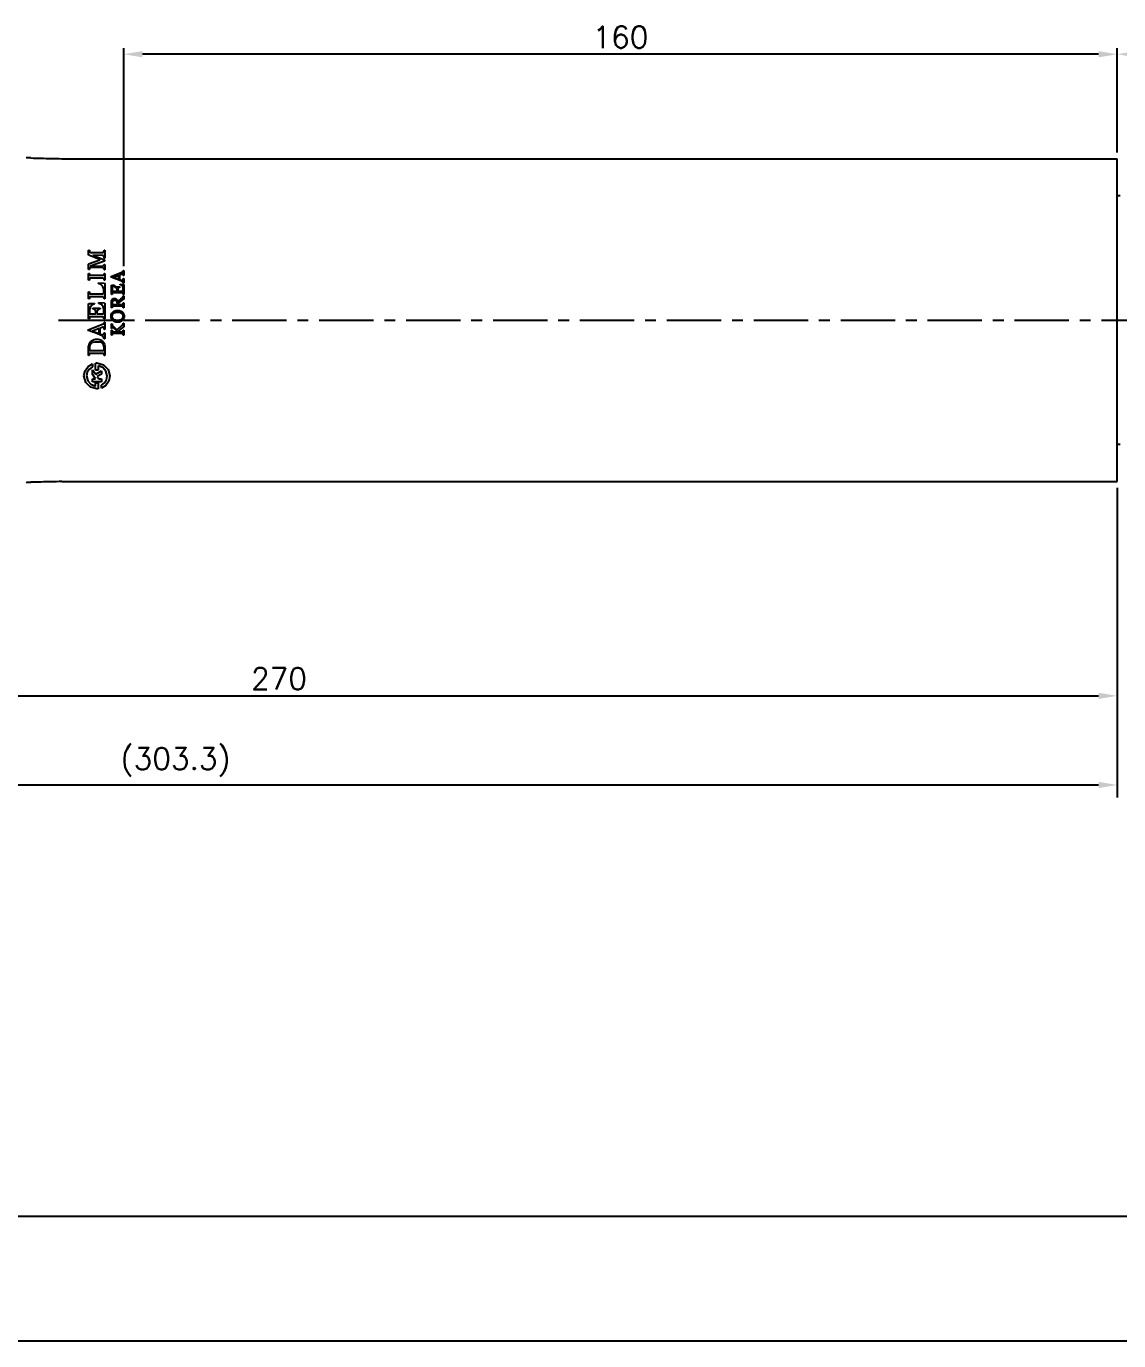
# Model space of a CAD drawing. Extents: x 16268 to 17109, y -53926 to -53326.
# Drawn here: x 16708.5 to 16884.4, y -53925.6 to -53714 of the extents above; entities that cross this region are included whole.
import ezdxf

# ---------------------------------------------------------------- set-up
doc = ezdxf.new("R2010")
doc.units = 0
doc.header["$LTSCALE"] = 7
doc.header["$MEASUREMENT"] = 0
doc.linetypes.add('CENTER', pattern=[2, 1.25, -0.25, 0.25, -0.25])
doc.layers.get('0').update_dxf_attribs({"color": 2, "linetype": 'CONTINUOUS'})
for name, color, linetype in [('CL', 1, 'CENTER'), ('D', 2, 'CONTINUOUS'), ('DWG', 7, 'CONTINUOUS'), ('TXT', 4, 'CONTINUOUS')]:
    doc.layers.add(name, color=color, linetype=linetype)
doc.styles.add('GHS', font='ROMANS', dxfattribs={"bigfont": 'GHS'})

# ---------------------------------------------------------------- blocks, each defined once
blk = doc.blocks.new('BORDER')
blk.add_line((0, 0), (1, 0))

msp = doc.modelspace()

# ---------------------------------------------------------------- linework, layer by layer
at = {"layer": 'CL'}
msp.add_line((16713.65, -53761.28), (16941.68, -53761.28), dxfattribs=at)
at = {"layer": 'D'}
for p, q in [((16724.18, -53752.57), (16724.18, -53717.46)), ((16884.18, -53734.28), (16884.18, -53717.46)), ((16884.18, -53734.28), (16884.18, -53717.46)), ((16881.18, -53718.46), (16727.18, -53718.46)), ((16884.18, -53788.28), (16884.18, -53822.78)), ((16884.18, -53788.28), (16884.18, -53838.13)), ((16617.18, -53821.78), (16881.18, -53821.78)), ((16583.87, -53836.13), (16881.18, -53836.13))]:
    msp.add_line(p, q, dxfattribs=at)
at = {"layer": 'D', "color": 2}
for p, q in [((16718.51, -53750.01), (16718.64, -53750.01)), ((16718.51, -53750.72), (16718.51, -53750.01)), ((16718.53, -53750.79), (16718.51, -53750.72)), ((16718.58, -53750.85), (16718.53, -53750.79)), ((16718.64, -53750.89), (16718.58, -53750.85)), ((16718.64, -53750.01), (16718.64, -53750.15)), ((16718.64, -53750.15), (16718.67, -53750.26)), ((16719.2, -53751.08), (16718.64, -53750.89)), ((16718.64, -53752.16), (16720.31, -53751.57)), ((16718.67, -53750.26), (16718.76, -53750.34)), ((16718.76, -53750.34), (16718.87, -53750.37)), ((16718.87, -53750.37), (16720.76, -53750.37)), ((16719.17, -53750.84), (16721.09, -53751.58)), ((16719.19, -53750.84), (16719.17, -53750.84)), ((16720.76, -53750.85), (16719.19, -53750.84)), ((16719.75, -53751.29), (16719.2, -53751.08)), ((16720.3, -53751.5), (16719.75, -53751.29)), ((16720.31, -53751.57), (16720.3, -53751.5)), ((16720.76, -53750.37), (16720.89, -53750.34)), ((16720.91, -53750.89), (16720.76, -53750.85)), ((16720.89, -53750.34), (16720.97, -53750.26)), ((16720.98, -53750.99), (16720.91, -53750.89)), ((16720.97, -53750.26), (16721, -53750.14)), ((16721, -53751.12), (16720.98, -53750.99)), ((16721, -53750.01), (16721.13, -53750.01)), ((16721, -53750.14), (16721, -53750.01)), ((16721, -53751.29), (16721, -53751.12)), ((16721.13, -53751.29), (16721, -53751.29)), ((16721.09, -53751.58), (16721.09, -53751.78)), ((16721.13, -53750.01), (16721.13, -53751.29)), ((16718.51, -53752.35), (16718.52, -53752.27)), ((16718.51, -53753.15), (16718.51, -53752.35)), ((16718.64, -53753.15), (16718.51, -53753.15)), ((16718.52, -53752.27), (16718.57, -53752.21)), ((16718.57, -53752.21), (16718.64, -53752.16)), ((16718.66, -53752.93), (16718.64, -53753.05)), ((16718.64, -53753.05), (16718.64, -53753.15)), ((16718.73, -53752.84), (16718.66, -53752.93)), ((16718.87, -53752.79), (16718.73, -53752.84)), ((16721.09, -53751.78), (16718.78, -53752.6)), ((16718.78, -53752.6), (16718.79, -53752.6)), ((16718.79, -53752.6), (16720.38, -53752.6)), ((16720.67, -53752.8), (16718.87, -53752.79)), ((16720.38, -53752.6), (16720.69, -53752.6)), ((16720.84, -53752.84), (16720.67, -53752.8)), ((16720.69, -53752.6), (16720.85, -53752.56)), ((16720.95, -53752.97), (16720.84, -53752.84)), ((16720.85, -53752.56), (16720.96, -53752.45)), ((16721, -53753.16), (16720.95, -53752.97)), ((16720.96, -53752.45), (16721, -53752.3)), ((16721, -53752.3), (16721.13, -53752.3)), ((16721.13, -53753.16), (16721, -53753.16)), ((16721.13, -53752.3), (16721.13, -53753.16)), ((16722.16, -53754.24), (16723.88, -53753.58)), ((16723.88, -53753.58), (16723.91, -53753.56)), ((16723.91, -53753.56), (16723.94, -53753.55)), ((16723.94, -53753.55), (16723.97, -53753.53)), ((16723.97, -53753.53), (16723.99, -53753.51)), ((16723.99, -53753.51), (16724.01, -53753.48)), ((16724.01, -53753.48), (16724.03, -53753.45)), ((16724.03, -53753.45), (16724.04, -53753.43)), ((16724.04, -53753.43), (16724.05, -53753.4)), ((16724.05, -53753.4), (16724.06, -53753.37)), ((16724.06, -53753.37), (16724.07, -53753.34)), ((16724.07, -53753.34), (16724.08, -53753.31)), ((16724.08, -53753.28), (16724.18, -53753.28)), ((16724.08, -53753.31), (16724.08, -53753.28)), ((16724.18, -53753.28), (16724.18, -53754.11)), ((16718.51, -53754.83), (16718.51, -53753.79)), ((16718.51, -53753.79), (16718.64, -53753.79)), ((16718.64, -53754.83), (16718.51, -53754.83)), ((16718.64, -53753.79), (16718.64, -53753.92)), ((16718.64, -53753.92), (16718.66, -53753.99)), ((16718.66, -53754.6), (16718.64, -53754.7)), ((16718.64, -53754.7), (16718.64, -53754.83)), ((16718.66, -53753.99), (16718.71, -53754.04)), ((16718.72, -53754.56), (16718.66, -53754.6)), ((16718.71, -53754.04), (16718.78, -53754.06)), ((16718.8, -53754.54), (16718.72, -53754.56)), ((16718.78, -53754.06), (16720.83, -53754.06)), ((16720.79, -53754.54), (16718.8, -53754.54)), ((16720.09, -53755.37), (16720.09, -53755.26)), ((16720.09, -53755.26), (16721.04, -53755.31)), ((16720.5, -53755.52), (16720.09, -53755.37)), ((16720.83, -53755.86), (16720.5, -53755.52)), ((16720.87, -53754.55), (16720.79, -53754.54)), ((16720.83, -53754.06), (16720.92, -53754.05)), ((16720.96, -53754.59), (16720.87, -53754.55)), ((16720.92, -53754.05), (16720.98, -53754)), ((16721, -53754.69), (16720.96, -53754.59)), ((16720.98, -53754), (16721, -53753.91)), ((16721, -53753.79), (16721.13, -53753.79)), ((16721, -53753.91), (16721, -53753.79)), ((16721, -53754.83), (16721, -53754.69)), ((16721.13, -53754.83), (16721, -53754.83)), ((16721.04, -53755.31), (16721.1, -53755.32)), ((16721.1, -53755.32), (16721.13, -53755.36)), ((16721.13, -53753.79), (16721.13, -53754.83)), ((16721.13, -53755.36), (16721.13, -53755.41)), ((16721.13, -53755.41), (16721.13, -53757.85)), ((16722.16, -53754.35), (16722.16, -53754.24)), ((16722.41, -53754.45), (16722.16, -53754.35)), ((16722.19, -53755.63), (16722.67, -53755.63)), ((16722.19, -53757.17), (16722.19, -53755.63)), ((16722.69, -53754.56), (16722.41, -53754.45)), ((16722.52, -53755.8), (16722.44, -53755.86)), ((16722.6, -53755.76), (16722.52, -53755.8)), ((16723.37, -53754.09), (16722.59, -53754.39)), ((16722.59, -53754.39), (16723.37, -53754.68)), ((16722.67, -53755.74), (16722.6, -53755.76)), ((16722.67, -53755.63), (16722.67, -53755.74)), ((16722.99, -53754.68), (16722.69, -53754.56)), ((16723.29, -53754.79), (16722.99, -53754.68)), ((16723.57, -53754.9), (16723.29, -53754.79)), ((16723.37, -53754.68), (16723.37, -53754.09)), ((16723.94, -53753.87), (16723.49, -53754.04)), ((16723.49, -53754.04), (16723.49, -53754.73)), ((16723.49, -53754.73), (16723.55, -53754.76)), ((16723.55, -53754.76), (16723.61, -53754.78)), ((16723.83, -53755.01), (16723.57, -53754.9)), ((16723.59, -53755.58), (16723.59, -53755.48)), ((16723.59, -53755.48), (16724.18, -53755.52)), ((16723.64, -53755.6), (16723.59, -53755.58)), ((16723.61, -53754.78), (16723.66, -53754.8)), ((16723.71, -53755.63), (16723.64, -53755.6)), ((16723.66, -53754.8), (16723.71, -53754.81)), ((16723.71, -53754.81), (16723.75, -53754.83)), ((16723.79, -53755.67), (16723.71, -53755.63)), ((16723.75, -53754.83), (16723.8, -53754.84)), ((16723.88, -53755.72), (16723.79, -53755.67)), ((16723.8, -53754.84), (16723.83, -53754.85)), ((16723.83, -53754.85), (16723.87, -53754.86)), ((16723.88, -53755.03), (16723.83, -53755.01)), ((16723.87, -53754.86), (16723.89, -53754.87)), ((16723.92, -53755.05), (16723.88, -53755.03)), ((16723.94, -53755.77), (16723.88, -53755.72)), ((16723.89, -53754.87), (16723.92, -53754.87)), ((16723.92, -53754.87), (16723.94, -53754.87)), ((16723.95, -53755.07), (16723.92, -53755.05)), ((16723.95, -53753.87), (16723.94, -53753.87)), ((16723.94, -53754.87), (16723.96, -53754.87)), ((16724, -53755.81), (16723.94, -53755.77)), ((16723.96, -53753.86), (16723.95, -53753.87)), ((16723.98, -53755.09), (16723.95, -53755.07)), ((16723.97, -53753.86), (16723.96, -53753.86)), ((16723.96, -53754.87), (16723.99, -53754.86)), ((16723.98, -53753.86), (16723.97, -53753.86)), ((16723.99, -53753.86), (16723.98, -53753.86)), ((16724, -53755.12), (16723.98, -53755.09)), ((16724, -53753.86), (16723.99, -53753.86)), ((16723.99, -53754.86), (16724.02, -53754.83)), ((16724.02, -53753.87), (16724, -53753.86)), ((16724.03, -53755.15), (16724, -53755.12)), ((16724.01, -53755.83), (16724, -53755.81)), ((16724.04, -53753.89), (16724.02, -53753.87)), ((16724.02, -53754.83), (16724.04, -53754.79)), ((16724.04, -53755.18), (16724.03, -53755.15)), ((16724.05, -53753.93), (16724.04, -53753.89)), ((16724.04, -53754.79), (16724.06, -53754.72)), ((16724.05, -53755.21), (16724.04, -53755.18)), ((16724.06, -53753.98), (16724.05, -53753.93)), ((16724.06, -53755.24), (16724.05, -53755.21)), ((16724.07, -53754.04), (16724.06, -53753.98)), ((16724.06, -53754.72), (16724.07, -53754.66)), ((16724.07, -53755.28), (16724.06, -53755.24)), ((16724.08, -53754.11), (16724.07, -53754.04)), ((16724.07, -53754.66), (16724.08, -53754.59)), ((16724.08, -53755.31), (16724.07, -53755.28)), ((16724.18, -53754.11), (16724.08, -53754.11)), ((16724.08, -53754.59), (16724.18, -53754.59)), ((16724.08, -53755.33), (16724.08, -53755.31)), ((16724.18, -53755.33), (16724.08, -53755.33)), ((16724.18, -53754.59), (16724.18, -53755.33)), ((16724.18, -53755.52), (16724.18, -53757.17)), ((16718.51, -53756.74), (16718.64, -53756.74)), ((16718.51, -53757.85), (16718.51, -53756.74)), ((16718.64, -53757.85), (16718.51, -53757.85)), ((16718.64, -53756.74), (16718.64, -53756.87)), ((16718.64, -53756.87), (16718.68, -53756.98)), ((16718.66, -53757.63), (16718.64, -53757.72)), ((16718.64, -53757.72), (16718.64, -53757.85)), ((16718.74, -53757.55), (16718.66, -53757.63)), ((16718.68, -53756.98), (16718.76, -53757.04)), ((16718.87, -53757.53), (16718.74, -53757.55)), ((16718.76, -53757.04), (16718.85, -53757.06)), ((16718.85, -53757.06), (16720.74, -53757.06)), ((16720.79, -53757.52), (16718.87, -53757.53)), ((16720.74, -53757.06), (16720.85, -53757.05)), ((16720.89, -53757.55), (16720.79, -53757.52)), ((16720.99, -53756.27), (16720.83, -53755.86)), ((16720.85, -53757.05), (16720.94, -53757.01)), ((16720.97, -53757.61), (16720.89, -53757.55)), ((16720.94, -53757.01), (16720.98, -53756.87)), ((16721, -53757.7), (16720.97, -53757.61)), ((16720.98, -53756.87), (16720.99, -53756.27)), ((16721, -53757.85), (16721, -53757.7)), ((16721.13, -53757.85), (16721, -53757.85)), ((16722.29, -53757.17), (16722.19, -53757.17)), ((16722.3, -53757.11), (16722.29, -53757.14)), ((16722.29, -53757.14), (16722.29, -53757.17)), ((16722.31, -53756.07), (16722.3, -53756.1)), ((16722.3, -53756.1), (16722.3, -53756.14)), ((16722.3, -53756.14), (16722.3, -53756.18)), ((16722.3, -53756.18), (16722.3, -53756.23)), ((16722.3, -53756.23), (16722.3, -53756.28)), ((16722.3, -53756.28), (16722.3, -53756.59)), ((16722.3, -53756.59), (16723.09, -53756.59)), ((16722.31, -53757.03), (16722.3, -53757.07)), ((16722.3, -53757.07), (16722.3, -53757.11)), ((16722.3, -53757.95), (16722.34, -53757.9)), ((16722.33, -53755.98), (16722.31, -53756.04)), ((16722.31, -53756.04), (16722.31, -53756.07)), ((16722.33, -53757), (16722.31, -53757.03)), ((16722.37, -53755.92), (16722.33, -53755.98)), ((16722.34, -53756.97), (16722.33, -53757)), ((16722.35, -53756.94), (16722.34, -53756.97)), ((16722.34, -53757.9), (16722.39, -53757.85)), ((16722.37, -53756.92), (16722.35, -53756.94)), ((16722.44, -53755.86), (16722.37, -53755.92)), ((16722.4, -53756.9), (16722.37, -53756.92)), ((16722.39, -53757.85), (16722.44, -53757.81)), ((16722.42, -53756.9), (16722.4, -53756.9)), ((16722.45, -53756.89), (16722.42, -53756.9)), ((16722.44, -53757.81), (16722.51, -53757.79)), ((16722.48, -53756.89), (16722.45, -53756.89)), ((16723.91, -53756.89), (16722.48, -53756.89)), ((16722.51, -53757.79), (16722.58, -53757.77)), ((16722.58, -53757.77), (16722.66, -53757.76)), ((16722.66, -53757.76), (16722.74, -53757.77)), ((16722.74, -53757.77), (16722.8, -53757.78)), ((16722.76, -53755.93), (16723.54, -53755.93)), ((16722.76, -53756.04), (16722.76, -53755.93)), ((16722.81, -53756.05), (16722.76, -53756.04)), ((16722.8, -53757.78), (16722.87, -53757.8)), ((16722.85, -53756.05), (16722.81, -53756.05)), ((16722.89, -53756.07), (16722.85, -53756.05)), ((16722.87, -53757.8), (16722.92, -53757.83)), ((16722.94, -53756.08), (16722.89, -53756.07)), ((16722.92, -53757.83), (16722.97, -53757.86)), ((16722.97, -53756.1), (16722.94, -53756.08)), ((16723, -53756.12), (16722.97, -53756.1)), ((16722.97, -53757.86), (16723.02, -53757.9)), ((16723.03, -53756.15), (16723, -53756.12)), ((16723.02, -53757.9), (16723.06, -53757.95)), ((16723.05, -53756.18), (16723.03, -53756.15)), ((16723.07, -53756.21), (16723.05, -53756.18)), ((16723.08, -53756.25), (16723.07, -53756.21)), ((16723.09, -53756.3), (16723.08, -53756.25)), ((16723.09, -53756.37), (16723.09, -53756.3)), ((16723.09, -53756.59), (16723.09, -53756.37)), ((16723.21, -53756.31), (16723.2, -53756.37)), ((16723.2, -53756.37), (16723.2, -53756.59)), ((16723.2, -53756.59), (16723.8, -53756.59)), ((16723.22, -53756.22), (16723.21, -53756.26)), ((16723.21, -53756.26), (16723.21, -53756.31)), ((16723.24, -53756.18), (16723.22, -53756.22)), ((16723.26, -53756.15), (16723.24, -53756.18)), ((16723.29, -53756.12), (16723.26, -53756.15)), ((16723.32, -53756.1), (16723.29, -53756.12)), ((16723.36, -53756.09), (16723.32, -53756.1)), ((16723.4, -53756.07), (16723.36, -53756.09)), ((16723.45, -53756.05), (16723.4, -53756.07)), ((16723.5, -53756.04), (16723.45, -53756.05)), ((16723.54, -53756.04), (16723.5, -53756.04)), ((16723.53, -53758), (16723.62, -53757.93)), ((16723.54, -53755.93), (16723.54, -53756.04)), ((16723.62, -53757.93), (16723.73, -53757.85)), ((16723.73, -53757.85), (16723.85, -53757.76)), ((16723.8, -53756.59), (16723.86, -53756.59)), ((16723.85, -53757.76), (16723.9, -53757.72)), ((16723.86, -53756.59), (16723.9, -53756.58)), ((16723.9, -53756.58), (16723.94, -53756.58)), ((16723.9, -53757.72), (16723.94, -53757.69)), ((16723.94, -53756.89), (16723.91, -53756.89)), ((16723.94, -53756.58), (16723.97, -53756.57)), ((16723.97, -53756.9), (16723.94, -53756.89)), ((16723.94, -53757.69), (16723.97, -53757.65)), ((16723.97, -53756.57), (16724, -53756.55)), ((16723.99, -53756.91), (16723.97, -53756.9)), ((16723.97, -53757.65), (16724, -53757.62)), ((16724.01, -53756.92), (16723.99, -53756.91)), ((16724, -53756.55), (16724.02, -53756.53)), ((16724, -53757.62), (16724.02, -53757.59)), ((16724.18, -53757.91), (16724, -53758.02)), ((16724.03, -53755.86), (16724.01, -53755.83)), ((16724.03, -53756.94), (16724.01, -53756.92)), ((16724.02, -53756.53), (16724.04, -53756.5)), ((16724.02, -53757.59), (16724.04, -53757.55)), ((16724.04, -53755.89), (16724.03, -53755.86)), ((16724.05, -53756.97), (16724.03, -53756.94)), ((16724.05, -53755.93), (16724.04, -53755.89)), ((16724.04, -53756.5), (16724.05, -53756.47)), ((16724.04, -53757.55), (16724.05, -53757.53)), ((16724.05, -53755.96), (16724.05, -53755.93)), ((16724.06, -53756), (16724.05, -53755.96)), ((16724.05, -53756.47), (16724.06, -53756.43)), ((16724.05, -53756.99), (16724.05, -53756.97)), ((16724.06, -53757.02), (16724.05, -53756.99)), ((16724.05, -53757.53), (16724.06, -53757.5)), ((16724.06, -53756.04), (16724.06, -53756)), ((16724.06, -53756.08), (16724.06, -53756.04)), ((16724.06, -53756.13), (16724.06, -53756.08)), ((16724.06, -53756.17), (16724.06, -53756.13)), ((16724.06, -53756.22), (16724.06, -53756.17)), ((16724.06, -53756.25), (16724.06, -53756.22)), ((16724.06, -53756.32), (16724.06, -53756.25)), ((16724.06, -53756.38), (16724.06, -53756.32)), ((16724.06, -53756.43), (16724.06, -53756.38)), ((16724.07, -53757.06), (16724.06, -53757.02)), ((16724.06, -53757.5), (16724.07, -53757.46)), ((16724.07, -53757.1), (16724.07, -53757.06)), ((16724.08, -53757.14), (16724.07, -53757.1)), ((16724.07, -53757.43), (16724.08, -53757.4)), ((16724.07, -53757.46), (16724.07, -53757.43)), ((16724.08, -53757.17), (16724.08, -53757.14)), ((16724.18, -53757.17), (16724.08, -53757.17)), ((16724.08, -53757.37), (16724.18, -53757.37)), ((16724.08, -53757.4), (16724.08, -53757.37)), ((16724.18, -53757.37), (16724.18, -53757.91)), ((16718.51, -53758.71), (16718.52, -53758.66)), ((16718.51, -53761.09), (16718.51, -53758.71)), ((16718.52, -53758.66), (16718.54, -53758.63)), ((16718.54, -53758.63), (16718.57, -53758.62)), ((16718.57, -53758.62), (16719.44, -53758.58)), ((16718.75, -53759.23), (16718.65, -53759.67)), ((16718.65, -53759.67), (16718.65, -53760.1)), ((16719.02, -53758.88), (16718.75, -53759.23)), ((16719.44, -53758.68), (16719.02, -53758.88)), ((16719.21, -53759.35), (16720.39, -53759.35)), ((16719.21, -53759.46), (16719.21, -53759.35)), ((16719.48, -53759.56), (16719.21, -53759.46)), ((16719.44, -53758.58), (16719.44, -53758.68)), ((16719.64, -53759.77), (16719.48, -53759.56)), ((16719.7, -53760.02), (16719.64, -53759.77)), ((16719.7, -53760.16), (16719.7, -53760.02)), ((16719.92, -53759.75), (16719.85, -53760.02)), ((16719.85, -53760.02), (16719.85, -53760.16)), ((16720.11, -53759.55), (16719.92, -53759.75)), ((16720.39, -53759.47), (16720.11, -53759.55)), ((16720.14, -53758.59), (16720.14, -53758.46)), ((16720.14, -53758.46), (16721.03, -53758.5)), ((16720.58, -53758.77), (16720.14, -53758.59)), ((16720.39, -53759.35), (16720.39, -53759.47)), ((16720.87, -53759.13), (16720.58, -53758.77)), ((16720.98, -53759.47), (16720.87, -53759.13)), ((16720.96, -53760.14), (16720.98, -53760.05)), ((16720.98, -53759.65), (16720.98, -53759.47)), ((16720.99, -53759.9), (16720.98, -53759.65)), ((16720.98, -53760.05), (16720.99, -53759.9)), ((16721.03, -53758.5), (16721.08, -53758.52)), ((16721.08, -53758.52), (16721.12, -53758.55)), ((16721.12, -53758.55), (16721.13, -53758.59)), ((16721.13, -53758.59), (16721.13, -53759.42)), ((16721.13, -53759.42), (16721.13, -53760.26)), ((16722.19, -53758.31), (16722.2, -53758.23)), ((16722.19, -53758.39), (16722.19, -53758.31)), ((16722.19, -53759.31), (16722.19, -53758.39)), ((16722.29, -53759.31), (16722.19, -53759.31)), ((16722.2, -53758.23), (16722.21, -53758.15)), ((16722.21, -53758.15), (16722.23, -53758.08)), ((16722.23, -53758.08), (16722.26, -53758.02)), ((16722.26, -53758.02), (16722.3, -53757.95)), ((16722.29, -53759.25), (16722.29, -53759.28)), ((16722.29, -53759.28), (16722.29, -53759.31)), ((16722.31, -53758.39), (16722.3, -53758.51)), ((16722.3, -53758.51), (16722.3, -53758.74)), ((16722.3, -53758.74), (16723.16, -53758.74)), ((16722.31, -53759.18), (16722.3, -53759.22)), ((16722.3, -53759.22), (16722.29, -53759.25)), ((16722.35, -53758.29), (16722.31, -53758.39)), ((16722.32, -53759.15), (16722.31, -53759.18)), ((16722.34, -53759.09), (16722.32, -53759.12)), ((16722.32, -53759.12), (16722.32, -53759.15)), ((16722.36, -53759.07), (16722.34, -53759.09)), ((16722.34, -53760.07), (16722.42, -53759.98)), ((16722.41, -53758.21), (16722.35, -53758.29)), ((16722.38, -53759.06), (16722.36, -53759.07)), ((16722.41, -53759.05), (16722.38, -53759.06)), ((16722.49, -53758.16), (16722.41, -53758.21)), ((16722.44, -53759.05), (16722.41, -53759.05)), ((16722.42, -53759.98), (16722.52, -53759.9)), ((16722.47, -53759.04), (16722.44, -53759.05)), ((16723.91, -53759.04), (16722.47, -53759.04)), ((16722.58, -53758.12), (16722.49, -53758.16)), ((16722.52, -53759.9), (16722.63, -53759.83)), ((16722.69, -53758.11), (16722.58, -53758.12)), ((16722.63, -53759.83), (16722.76, -53759.77)), ((16722.83, -53758.12), (16722.69, -53758.11)), ((16722.76, -53759.77), (16722.89, -53759.73)), ((16722.93, -53760.06), (16722.81, -53760.08)), ((16722.94, -53758.17), (16722.83, -53758.12)), ((16722.89, -53759.73), (16723.03, -53759.71)), ((16723.05, -53760.04), (16722.93, -53760.06)), ((16723.03, -53758.24), (16722.94, -53758.17)), ((16723.1, -53758.33), (16723.03, -53758.24)), ((16723.03, -53759.71), (16723.19, -53759.7)), ((16723.19, -53760.04), (16723.05, -53760.04)), ((16723.06, -53757.95), (16723.09, -53758)), ((16723.09, -53758), (16723.12, -53758.05)), ((16723.14, -53758.44), (16723.1, -53758.33)), ((16723.12, -53758.05), (16723.15, -53758.11)), ((16723.16, -53758.56), (16723.14, -53758.44)), ((16723.15, -53758.11), (16723.18, -53758.18)), ((16723.16, -53758.74), (16723.16, -53758.56)), ((16723.18, -53758.18), (16723.2, -53758.25)), ((16723.19, -53759.7), (16723.34, -53759.71)), ((16723.31, -53760.04), (16723.19, -53760.04)), ((16723.2, -53758.25), (16723.32, -53758.16)), ((16723.42, -53758.43), (16723.28, -53758.54)), ((16723.28, -53758.54), (16723.28, -53758.74)), ((16723.28, -53758.74), (16723.91, -53758.74)), ((16723.43, -53760.05), (16723.31, -53760.04)), ((16723.32, -53758.16), (16723.43, -53758.07)), ((16723.34, -53759.71), (16723.48, -53759.73)), ((16723.56, -53758.33), (16723.42, -53758.43)), ((16723.43, -53758.07), (16723.53, -53758)), ((16723.55, -53760.07), (16723.43, -53760.05)), ((16723.48, -53759.73), (16723.62, -53759.77)), ((16723.7, -53758.23), (16723.56, -53758.33)), ((16723.62, -53759.77), (16723.74, -53759.83)), ((16723.84, -53758.13), (16723.7, -53758.23)), ((16723.74, -53759.83), (16723.85, -53759.9)), ((16724, -53758.02), (16723.84, -53758.13)), ((16723.85, -53759.9), (16723.95, -53759.98)), ((16723.91, -53758.74), (16723.94, -53758.74)), ((16723.94, -53759.05), (16723.91, -53759.04)), ((16723.94, -53758.74), (16723.97, -53758.74)), ((16723.97, -53759.05), (16723.94, -53759.05)), ((16723.95, -53759.98), (16724.03, -53760.08)), ((16723.97, -53758.74), (16723.99, -53758.73)), ((16724, -53759.06), (16723.97, -53759.05)), ((16723.99, -53758.73), (16724.02, -53758.72)), ((16724.02, -53759.08), (16724, -53759.06)), ((16724.02, -53758.72), (16724.04, -53758.69)), ((16724.04, -53759.1), (16724.02, -53759.08)), ((16724.04, -53758.69), (16724.05, -53758.66)), ((16724.05, -53759.12), (16724.04, -53759.1)), ((16724.05, -53758.66), (16724.06, -53758.64)), ((16724.06, -53759.14), (16724.05, -53759.12)), ((16724.06, -53758.61), (16724.07, -53758.58)), ((16724.06, -53758.64), (16724.06, -53758.61)), ((16724.06, -53759.17), (16724.06, -53759.14)), ((16724.07, -53759.21), (16724.06, -53759.17)), ((16724.07, -53758.54), (16724.08, -53758.5)), ((16724.07, -53758.58), (16724.07, -53758.54)), ((16724.07, -53759.25), (16724.07, -53759.21)), ((16724.08, -53759.28), (16724.07, -53759.25)), ((16724.08, -53758.47), (16724.18, -53758.47)), ((16724.08, -53758.5), (16724.08, -53758.47)), ((16724.08, -53759.31), (16724.08, -53759.28)), ((16724.18, -53759.31), (16724.08, -53759.31)), ((16724.18, -53758.47), (16724.18, -53759.31)), ((16718.47, -53762.82), (16720.74, -53761.95)), ((16718.64, -53761.09), (16718.51, -53761.09)), ((16718.67, -53760.82), (16718.64, -53760.89)), ((16718.64, -53760.89), (16718.64, -53761.09)), ((16718.65, -53760.1), (16718.67, -53760.19)), ((16718.67, -53760.19), (16718.72, -53760.25)), ((16718.73, -53760.76), (16718.67, -53760.82)), ((16718.72, -53760.25), (16718.79, -53760.27)), ((16718.81, -53760.74), (16718.73, -53760.76)), ((16718.79, -53760.27), (16719.59, -53760.27)), ((16720.78, -53760.73), (16718.81, -53760.74)), ((16719.59, -53760.27), (16719.64, -53760.25)), ((16719.64, -53760.25), (16719.68, -53760.21)), ((16719.68, -53760.21), (16719.7, -53760.16)), ((16719.85, -53760.16), (16719.86, -53760.21)), ((16719.86, -53760.21), (16719.9, -53760.25)), ((16719.9, -53760.25), (16719.94, -53760.27)), ((16719.94, -53760.27), (16720.64, -53760.27)), ((16720.64, -53760.27), (16720.71, -53760.26)), ((16720.71, -53760.26), (16720.77, -53760.26)), ((16720.74, -53761.95), (16720.89, -53761.88)), ((16720.77, -53760.26), (16720.82, -53760.25)), ((16720.93, -53760.79), (16720.78, -53760.73)), ((16720.82, -53760.25), (16720.91, -53760.21)), ((16720.89, -53761.88), (16720.97, -53761.8)), ((16720.91, -53760.21), (16720.96, -53760.14)), ((16720.99, -53760.92), (16720.93, -53760.79)), ((16720.97, -53761.8), (16721, -53761.63)), ((16721, -53761.09), (16720.99, -53760.92)), ((16721.13, -53761.09), (16721, -53761.09)), ((16721, -53761.63), (16721.13, -53761.63)), ((16721.13, -53760.26), (16721.13, -53761.09)), ((16721.13, -53761.63), (16721.13, -53762.77)), ((16722.14, -53760.66), (16722.15, -53760.53)), ((16722.15, -53760.78), (16722.14, -53760.66)), ((16722.15, -53760.53), (16722.17, -53760.4)), ((16722.17, -53760.9), (16722.15, -53760.78)), ((16722.17, -53760.4), (16722.21, -53760.28)), ((16722.21, -53761.02), (16722.17, -53760.9)), ((16722.19, -53761.9), (16722.29, -53761.9)), ((16722.19, -53762.65), (16722.19, -53761.9)), ((16722.21, -53760.28), (16722.27, -53760.17)), ((16722.27, -53761.13), (16722.21, -53761.02)), ((16722.27, -53760.17), (16722.34, -53760.07)), ((16722.29, -53760.47), (16722.27, -53760.56)), ((16722.27, -53760.56), (16722.27, -53760.66)), ((16722.27, -53760.66), (16722.27, -53760.76)), ((16722.27, -53760.76), (16722.3, -53760.86)), ((16722.34, -53761.24), (16722.27, -53761.13)), ((16722.33, -53760.39), (16722.29, -53760.47)), ((16722.29, -53761.9), (16722.29, -53761.91)), ((16722.29, -53761.91), (16722.29, -53761.92)), ((16722.29, -53761.91), (16722.29, -53761.91)), ((16722.29, -53761.92), (16722.29, -53761.93)), ((16722.29, -53761.93), (16722.29, -53761.94)), ((16722.29, -53761.94), (16722.29, -53761.95)), ((16722.29, -53761.95), (16722.29, -53761.97)), ((16722.29, -53761.97), (16722.29, -53761.98)), ((16722.29, -53761.98), (16722.3, -53761.99)), ((16722.3, -53760.86), (16722.34, -53760.94)), ((16722.3, -53761.99), (16722.3, -53762.01)), ((16722.3, -53762.01), (16722.3, -53762.03)), ((16722.3, -53762.03), (16722.31, -53762.04)), ((16722.31, -53762.04), (16722.32, -53762.08)), ((16722.32, -53762.08), (16722.33, -53762.11)), ((16722.38, -53760.32), (16722.33, -53760.39)), ((16722.33, -53762.11), (16722.34, -53762.15)), ((16722.34, -53760.94), (16722.4, -53761.02)), ((16722.42, -53761.33), (16722.34, -53761.24)), ((16722.34, -53762.15), (16722.36, -53762.18)), ((16722.44, -53760.25), (16722.38, -53760.32)), ((16722.4, -53761.02), (16722.47, -53761.08)), ((16722.52, -53761.41), (16722.42, -53761.33)), ((16722.52, -53760.2), (16722.44, -53760.25)), ((16722.47, -53761.08), (16722.55, -53761.13)), ((16722.6, -53760.15), (16722.52, -53760.2)), ((16722.63, -53761.48), (16722.52, -53761.41)), ((16722.55, -53761.13), (16722.64, -53761.18)), ((16722.7, -53760.11), (16722.6, -53760.15)), ((16722.75, -53761.54), (16722.63, -53761.48)), ((16722.64, -53761.18), (16722.73, -53761.21)), ((16722.81, -53760.08), (16722.7, -53760.11)), ((16722.73, -53761.21), (16722.84, -53761.24)), ((16722.89, -53761.58), (16722.75, -53761.54)), ((16722.84, -53761.24), (16722.95, -53761.26)), ((16723.03, -53761.6), (16722.89, -53761.58)), ((16722.95, -53761.26), (16723.07, -53761.27)), ((16723.19, -53761.61), (16723.03, -53761.6)), ((16723.07, -53761.27), (16723.19, -53761.27)), ((16723.19, -53761.27), (16723.32, -53761.27)), ((16723.33, -53761.6), (16723.19, -53761.61)), ((16723.32, -53761.27), (16723.44, -53761.26)), ((16723.47, -53761.58), (16723.33, -53761.6)), ((16723.44, -53761.26), (16723.55, -53761.24)), ((16723.6, -53761.54), (16723.47, -53761.58)), ((16723.65, -53760.1), (16723.55, -53760.07)), ((16723.55, -53761.24), (16723.65, -53761.21)), ((16723.72, -53761.49), (16723.6, -53761.54)), ((16723.75, -53760.14), (16723.65, -53760.1)), ((16723.65, -53761.21), (16723.75, -53761.17)), ((16723.83, -53761.42), (16723.72, -53761.49)), ((16723.83, -53760.19), (16723.75, -53760.14)), ((16723.75, -53761.17), (16723.84, -53761.12)), ((16723.91, -53760.24), (16723.83, -53760.19)), ((16723.93, -53761.34), (16723.83, -53761.42)), ((16723.84, -53761.12), (16723.92, -53761.07)), ((16723.85, -53762.2), (16723.9, -53762.16)), ((16723.9, -53762.16), (16723.94, -53762.12)), ((16723.98, -53760.31), (16723.91, -53760.24)), ((16723.92, -53761.07), (16723.98, -53761)), ((16724.02, -53761.25), (16723.93, -53761.34)), ((16723.94, -53762.12), (16723.97, -53762.08)), ((16723.97, -53762.08), (16724, -53762.04)), ((16724.03, -53760.38), (16723.98, -53760.31)), ((16723.98, -53761), (16724.03, -53760.93)), ((16724, -53762.04), (16724.02, -53762)), ((16724.09, -53761.15), (16724.02, -53761.25)), ((16724.02, -53762), (16724.04, -53761.97)), ((16724.03, -53760.08), (16724.1, -53760.18)), ((16724.07, -53760.47), (16724.03, -53760.38)), ((16724.03, -53760.93), (16724.07, -53760.85)), ((16724.04, -53761.97), (16724.05, -53761.95)), ((16724.05, -53761.95), (16724.06, -53761.91)), ((16724.06, -53761.91), (16724.07, -53761.88)), ((16724.09, -53760.56), (16724.07, -53760.47)), ((16724.07, -53760.85), (16724.09, -53760.76)), ((16724.07, -53761.85), (16724.08, -53761.82)), ((16724.07, -53761.88), (16724.07, -53761.85)), ((16724.08, -53761.79), (16724.18, -53761.79)), ((16724.08, -53761.82), (16724.08, -53761.79)), ((16724.1, -53760.66), (16724.09, -53760.56)), ((16724.09, -53760.76), (16724.1, -53760.66)), ((16724.15, -53761.04), (16724.09, -53761.15)), ((16724.1, -53760.18), (16724.15, -53760.29)), ((16724.15, -53760.29), (16724.19, -53760.41)), ((16724.19, -53760.92), (16724.15, -53761.04)), ((16724.18, -53761.79), (16724.18, -53762.35)), ((16724.19, -53760.41), (16724.22, -53760.53)), ((16724.22, -53760.79), (16724.19, -53760.92)), ((16724.22, -53760.53), (16724.23, -53760.66)), ((16724.23, -53760.66), (16724.22, -53760.79)), ((16718.47, -53762.93), (16718.47, -53762.82)), ((16718.81, -53763.06), (16718.47, -53762.93)), ((16719.17, -53763.2), (16718.81, -53763.06)), ((16720.19, -53762.65), (16719.16, -53763.05)), ((16719.16, -53763.05), (16720.19, -53763.44)), ((16719.57, -53763.35), (16719.17, -53763.2)), ((16719.97, -53763.51), (16719.57, -53763.35)), ((16720.34, -53763.65), (16719.97, -53763.51)), ((16720.19, -53763.44), (16720.19, -53762.65)), ((16720.81, -53762.43), (16720.32, -53762.61)), ((16720.32, -53762.61), (16720.32, -53763.48)), ((16720.32, -53763.48), (16720.72, -53763.63)), ((16720.68, -53763.79), (16720.34, -53763.65)), ((16720.79, -53763.85), (16720.68, -53763.79)), ((16720.72, -53763.63), (16720.88, -53763.61)), ((16720.87, -53763.92), (16720.79, -53763.85)), ((16720.91, -53762.42), (16720.81, -53762.43)), ((16720.94, -53764.02), (16720.87, -53763.92)), ((16720.88, -53763.61), (16720.97, -53763.49)), ((16720.98, -53762.47), (16720.91, -53762.42)), ((16720.97, -53764.1), (16720.94, -53764.02)), ((16720.97, -53763.49), (16721, -53763.31)), ((16720.99, -53764.18), (16720.97, -53764.1)), ((16721.01, -53762.54), (16720.98, -53762.47)), ((16721, -53764.27), (16720.99, -53764.18)), ((16721, -53763.31), (16721.13, -53763.31)), ((16721.13, -53764.27), (16721, -53764.27)), ((16721.01, -53762.77), (16721.01, -53762.54)), ((16721.13, -53762.77), (16721.01, -53762.77)), ((16721.13, -53763.31), (16721.13, -53764.27)), ((16722.29, -53762.65), (16722.19, -53762.65)), ((16722.19, -53762.89), (16722.29, -53762.89)), ((16722.19, -53763.72), (16722.19, -53762.89)), ((16722.29, -53763.72), (16722.19, -53763.72)), ((16722.3, -53762.56), (16722.29, -53762.58)), ((16722.29, -53762.58), (16722.29, -53762.6)), ((16722.29, -53762.6), (16722.29, -53762.62)), ((16722.29, -53762.62), (16722.29, -53762.64)), ((16722.29, -53762.64), (16722.29, -53762.65)), ((16722.29, -53762.89), (16722.29, -53762.92)), ((16722.29, -53762.92), (16722.29, -53762.95)), ((16722.29, -53762.95), (16722.3, -53762.99)), ((16722.3, -53763.66), (16722.29, -53763.69)), ((16722.29, -53763.69), (16722.29, -53763.72)), ((16722.31, -53762.51), (16722.3, -53762.53)), ((16722.3, -53762.53), (16722.3, -53762.56)), ((16722.3, -53762.99), (16722.31, -53763.02)), ((16722.31, -53763.59), (16722.3, -53763.62)), ((16722.3, -53763.62), (16722.3, -53763.66)), ((16722.32, -53762.49), (16722.31, -53762.51)), ((16722.31, -53763.02), (16722.31, -53763.05)), ((16722.31, -53763.05), (16722.32, -53763.07)), ((16722.33, -53763.56), (16722.31, -53763.59)), ((16722.33, -53762.46), (16722.32, -53762.47)), ((16722.32, -53762.47), (16722.32, -53762.49)), ((16722.32, -53763.07), (16722.34, -53763.1)), ((16722.34, -53762.45), (16722.33, -53762.46)), ((16722.34, -53763.53), (16722.33, -53763.56)), ((16722.36, -53762.44), (16722.34, -53762.45)), ((16722.34, -53763.1), (16722.35, -53763.12)), ((16722.35, -53763.51), (16722.34, -53763.53)), ((16722.35, -53763.12), (16722.38, -53763.14)), ((16722.37, -53763.48), (16722.35, -53763.51)), ((16722.36, -53762.18), (16722.38, -53762.21)), ((16722.4, -53762.45), (16722.36, -53762.44)), ((16722.39, -53763.47), (16722.37, -53763.48)), ((16722.38, -53762.21), (16722.4, -53762.23)), ((16722.38, -53763.14), (16722.4, -53763.15)), ((16722.42, -53763.46), (16722.39, -53763.47)), ((16722.4, -53762.23), (16722.51, -53762.33)), ((16722.44, -53762.47), (16722.4, -53762.45)), ((16722.4, -53763.15), (16722.43, -53763.15)), ((16722.45, -53763.46), (16722.42, -53763.46)), ((16722.43, -53763.15), (16722.46, -53763.16)), ((16722.49, -53762.5), (16722.44, -53762.47)), ((16722.48, -53763.45), (16722.45, -53763.46)), ((16722.46, -53763.16), (16723.15, -53763.16)), ((16723.91, -53763.45), (16722.48, -53763.45)), ((16722.55, -53762.54), (16722.49, -53762.5)), ((16722.51, -53762.33), (16722.63, -53762.43)), ((16722.62, -53762.59), (16722.55, -53762.54)), ((16722.7, -53762.66), (16722.62, -53762.59)), ((16722.63, -53762.43), (16722.74, -53762.53)), ((16722.77, -53762.73), (16722.7, -53762.66)), ((16722.74, -53762.53), (16722.86, -53762.64)), ((16722.85, -53762.8), (16722.77, -53762.73)), ((16722.93, -53762.88), (16722.85, -53762.8)), ((16722.86, -53762.64), (16722.96, -53762.74)), ((16723, -53762.96), (16722.93, -53762.88)), ((16722.96, -53762.74), (16723.06, -53762.85)), ((16723.08, -53763.04), (16723, -53762.96)), ((16723.06, -53762.85), (16723.22, -53762.71)), ((16723.15, -53763.13), (16723.08, -53763.04)), ((16723.15, -53763.16), (16723.15, -53763.13)), ((16723.36, -53762.98), (16723.21, -53763.12)), ((16723.21, -53763.12), (16723.21, -53763.16)), ((16723.21, -53763.16), (16723.9, -53763.16)), ((16723.22, -53762.71), (16723.36, -53762.59)), ((16723.36, -53762.59), (16723.48, -53762.49)), ((16723.52, -53762.84), (16723.36, -53762.98)), ((16723.48, -53762.49), (16723.6, -53762.4)), ((16723.68, -53762.71), (16723.52, -53762.84)), ((16723.6, -53762.4), (16723.72, -53762.3)), ((16723.85, -53762.58), (16723.68, -53762.71)), ((16723.72, -53762.3), (16723.85, -53762.2)), ((16724.01, -53762.46), (16723.85, -53762.58)), ((16723.9, -53763.16), (16723.93, -53763.15)), ((16723.95, -53763.46), (16723.91, -53763.45)), ((16723.93, -53763.15), (16723.96, -53763.15)), ((16723.97, -53763.46), (16723.95, -53763.46)), ((16723.96, -53763.15), (16723.98, -53763.14)), ((16724, -53763.47), (16723.97, -53763.46)), ((16723.98, -53763.14), (16724, -53763.12)), ((16724, -53763.12), (16724.02, -53763.1)), ((16724.02, -53763.49), (16724, -53763.47)), ((16724.18, -53762.35), (16724.01, -53762.46)), ((16724.02, -53763.1), (16724.04, -53763.07)), ((16724.04, -53763.51), (16724.02, -53763.49)), ((16724.04, -53763.07), (16724.05, -53763.05)), ((16724.05, -53763.53), (16724.04, -53763.51)), ((16724.05, -53763.03), (16724.06, -53762.99)), ((16724.05, -53763.05), (16724.05, -53763.03)), ((16724.06, -53763.56), (16724.05, -53763.53)), ((16724.06, -53762.99), (16724.07, -53762.95)), ((16724.07, -53763.58), (16724.06, -53763.56)), ((16724.07, -53762.95), (16724.08, -53762.92)), ((16724.07, -53763.62), (16724.07, -53763.58)), ((16724.07, -53763.66), (16724.07, -53763.62)), ((16724.08, -53763.69), (16724.07, -53763.66)), ((16724.08, -53762.89), (16724.18, -53762.89)), ((16724.08, -53762.92), (16724.08, -53762.89)), ((16724.08, -53763.72), (16724.08, -53763.69)), ((16724.18, -53763.72), (16724.08, -53763.72)), ((16724.18, -53762.89), (16724.18, -53763.72)), ((16718.51, -53765.56), (16718.54, -53765.41)), ((16718.51, -53765.72), (16718.51, -53765.56)), ((16718.51, -53766.99), (16718.51, -53765.72)), ((16718.54, -53765.41), (16718.58, -53765.25)), ((16718.58, -53765.25), (16718.63, -53765.11)), ((16718.63, -53765.11), (16718.7, -53764.97)), ((16718.67, -53765.45), (16718.66, -53765.64)), ((16718.66, -53765.64), (16718.66, -53765.82)), ((16718.66, -53765.82), (16718.66, -53765.87)), ((16718.66, -53765.87), (16718.66, -53765.94)), ((16718.66, -53765.94), (16718.66, -53766)), ((16718.66, -53766), (16718.68, -53766.1)), ((16718.72, -53765.29), (16718.67, -53765.45)), ((16718.68, -53766.1), (16718.75, -53766.15)), ((16718.7, -53764.97), (16718.78, -53764.85)), ((16718.78, -53765.18), (16718.72, -53765.29)), ((16718.75, -53766.15), (16718.82, -53766.16)), ((16718.78, -53764.85), (16718.9, -53764.71)), ((16718.86, -53765.08), (16718.78, -53765.18)), ((16718.82, -53766.16), (16720.83, -53766.16)), ((16718.95, -53764.99), (16718.86, -53765.08)), ((16718.9, -53764.71), (16719.04, -53764.59)), ((16719.21, -53764.87), (16718.95, -53764.99)), ((16719.04, -53764.59), (16719.21, -53764.49)), ((16719.21, -53764.49), (16719.4, -53764.41)), ((16719.54, -53764.82), (16719.21, -53764.87)), ((16719.4, -53764.41), (16719.61, -53764.37)), ((16719.83, -53764.8), (16719.54, -53764.82)), ((16719.61, -53764.37), (16719.84, -53764.35)), ((16720.11, -53764.81), (16719.83, -53764.8)), ((16719.84, -53764.35), (16720.05, -53764.36)), ((16720.05, -53764.36), (16720.26, -53764.39)), ((16720.43, -53764.85), (16720.11, -53764.81)), ((16720.26, -53764.39), (16720.43, -53764.46)), ((16720.43, -53764.46), (16720.6, -53764.55)), ((16720.68, -53764.95), (16720.43, -53764.85)), ((16720.6, -53764.55), (16720.74, -53764.66)), ((16720.77, -53765.03), (16720.68, -53764.95)), ((16720.74, -53764.66), (16720.87, -53764.79)), ((16720.86, -53765.12), (16720.77, -53765.03)), ((16720.83, -53766.16), (16720.92, -53766.15)), ((16720.92, -53765.23), (16720.86, -53765.12)), ((16720.87, -53764.79), (16720.96, -53764.92)), ((16720.97, -53765.37), (16720.92, -53765.23)), ((16720.92, -53766.15), (16720.96, -53766.12)), ((16720.96, -53764.92), (16721.03, -53765.06)), ((16720.96, -53766.12), (16721, -53766.07)), ((16720.99, -53765.55), (16720.97, -53765.37)), ((16721, -53765.72), (16720.99, -53765.55)), ((16721, -53765.85), (16721, -53765.72)), ((16721.01, -53765.97), (16721, -53765.85)), ((16721, -53766.07), (16721.01, -53765.97)), ((16721.03, -53765.06), (16721.08, -53765.21)), ((16721.08, -53765.21), (16721.12, -53765.4)), ((16721.12, -53765.4), (16721.13, -53765.6)), ((16721.13, -53765.6), (16721.13, -53765.79)), ((16721.13, -53765.79), (16721.13, -53766.98)), ((16718.42, -53768.75), (16719.12, -53768.31)), ((16718.63, -53766.99), (16718.51, -53766.99)), ((16718.66, -53766.7), (16718.63, -53766.81)), ((16718.63, -53766.81), (16718.63, -53766.99)), ((16718.73, -53766.65), (16718.66, -53766.7)), ((16718.83, -53766.64), (16718.73, -53766.65)), ((16720.82, -53766.64), (16718.83, -53766.64)), ((16719.12, -53768.31), (16719.12, -53768.8)), ((16719.61, -53768.2), (16719.69, -53768.19)), ((16719.61, -53768.38), (16719.61, -53768.2)), ((16719.61, -53768.65), (16719.61, -53768.38)), ((16719.69, -53768.19), (16719.77, -53768.18)), ((16719.77, -53768.18), (16719.85, -53768.18)), ((16719.85, -53768.18), (16720.9, -53768.47)), ((16720.9, -53766.66), (16720.82, -53766.64)), ((16720.97, -53766.73), (16720.9, -53766.66)), ((16720.9, -53768.47), (16721.65, -53769.22)), ((16721, -53766.83), (16720.97, -53766.73)), ((16721, -53766.98), (16721, -53766.83)), ((16721.13, -53766.98), (16721, -53766.98)), ((16717.76, -53770.27), (16717.94, -53769.43)), ((16718.05, -53771.32), (16717.76, -53770.27)), ((16717.94, -53769.43), (16718.42, -53768.75)), ((16718.31, -53769.66), (16718.19, -53770.27)), ((16718.19, -53770.27), (16718.39, -53771.03)), ((16718.64, -53769.16), (16718.31, -53769.66)), ((16719.12, -53768.8), (16718.64, -53769.16)), ((16719.12, -53769.26), (16719.66, -53770)), ((16719.12, -53769.98), (16719.12, -53769.26)), ((16719.63, -53770.73), (16719.12, -53769.98)), ((16719.61, -53769.31), (16719.61, -53768.65)), ((16720.07, -53769.31), (16719.61, -53769.31)), ((16719.66, -53770), (16720.61, -53769.46)), ((16720.61, -53769.97), (16719.92, -53770.37)), ((16719.92, -53770.37), (16720.18, -53770.73)), ((16720.07, -53768.64), (16720.07, -53769.31)), ((16720.8, -53768.93), (16720.07, -53768.64)), ((16720.61, -53769.46), (16720.61, -53769.97)), ((16721.31, -53769.5), (16720.8, -53768.93)), ((16721.51, -53770.27), (16721.31, -53769.5)), ((16721.39, -53770.88), (16721.51, -53770.27)), ((16721.65, -53769.22), (16721.94, -53770.27)), ((16721.94, -53770.27), (16721.76, -53771.11)), ((16718.8, -53772.07), (16718.05, -53771.32)), ((16718.39, -53771.03), (16718.89, -53771.61)), ((16719.85, -53772.36), (16718.8, -53772.07)), ((16718.89, -53771.61), (16719.62, -53771.89)), ((16719.12, -53770.73), (16719.63, -53770.73)), ((16719.12, -53771.19), (16719.12, -53770.73)), ((16720.61, -53771.19), (16719.12, -53771.19)), ((16719.62, -53771.39), (16720.07, -53771.39)), ((16719.62, -53771.89), (16719.62, -53771.39)), ((16719.92, -53772.35), (16719.85, -53772.36)), ((16719.99, -53772.35), (16719.92, -53772.35)), ((16720.07, -53772.34), (16719.99, -53772.35)), ((16720.07, -53771.39), (16720.07, -53771.89)), ((16720.07, -53771.89), (16720.07, -53772.18)), ((16720.07, -53772.18), (16720.07, -53772.34)), ((16720.18, -53770.73), (16720.61, -53770.73)), ((16720.58, -53771.74), (16721.06, -53771.38)), ((16720.58, -53772.22), (16720.58, -53771.74)), ((16721.28, -53771.78), (16720.58, -53772.22)), ((16720.61, -53770.73), (16720.61, -53771.19)), ((16721.06, -53771.38), (16721.39, -53770.88)), ((16721.76, -53771.11), (16721.28, -53771.78))]:
    msp.add_line(p, q, dxfattribs=at)
at = {"layer": 'D'}
for points in [[(16727.18, -53717.96), (16727.18, -53718.96), (16724.18, -53718.46)], [(16881.18, -53717.96), (16881.18, -53718.96), (16884.18, -53718.46)], [(16887.18, -53717.96), (16887.18, -53718.96), (16884.18, -53718.46)], [(16881.18, -53821.28), (16881.18, -53822.28), (16884.18, -53821.78)], [(16881.18, -53835.63), (16881.18, -53836.63), (16884.18, -53836.13)]]:
    msp.add_solid(points, dxfattribs=at)
at = {"layer": 'DWG'}
for p, q in [((16714.18, -53735.28), (16884.18, -53735.28)), ((16884.18, -53787.28), (16884.18, -53735.28)), ((16884.68, -53741.28), (16884.18, -53741.28)), ((16884.68, -53781.28), (16884.18, -53781.28)), ((16714.18, -53787.28), (16884.18, -53787.28))]:
    msp.add_line(p, q, dxfattribs=at)
for points in [[(16709.2, -53735.17), (16708.96, -53735.16), (16708.72, -53735.16), (16708.48, -53735.15)], [(16709.2, -53735.17), (16710.86, -53735.21), (16712.52, -53735.24), (16714.18, -53735.28)], [(16708.48, -53787.4), (16708.72, -53787.39), (16708.96, -53787.39), (16709.2, -53787.38)], [(16714.18, -53787.28), (16712.52, -53787.31), (16710.86, -53787.35), (16709.2, -53787.38)]]:
    msp.add_spline(points, degree=3, dxfattribs=at)
at = {"layer": 'TXT'}
msp.add_line((17079.19, -53905.62), (16293.19, -53905.62), dxfattribs=at)

# ---------------------------------------------------------------- block references
at = {"xscale": 841, "yscale": 594, "zscale": 841}
msp.add_blockref('BORDER', (16268.19, -53925.62), dxfattribs=at)

# ---------------------------------------------------------------- texts
at = {"layer": 'D', "char_height": 3.5, "attachment_point": 5, "style": 'GHS'}
for s, insert in [('160', (16804.18, -53715.71)), ('\\A1;270', (16749.18, -53819.03)), ('\\A1;(303.3)', (16732.53, -53832.46))]:
    msp.add_mtext(s, dxfattribs=dict(at, insert=insert))

doc.saveas('drawing.dxf')
